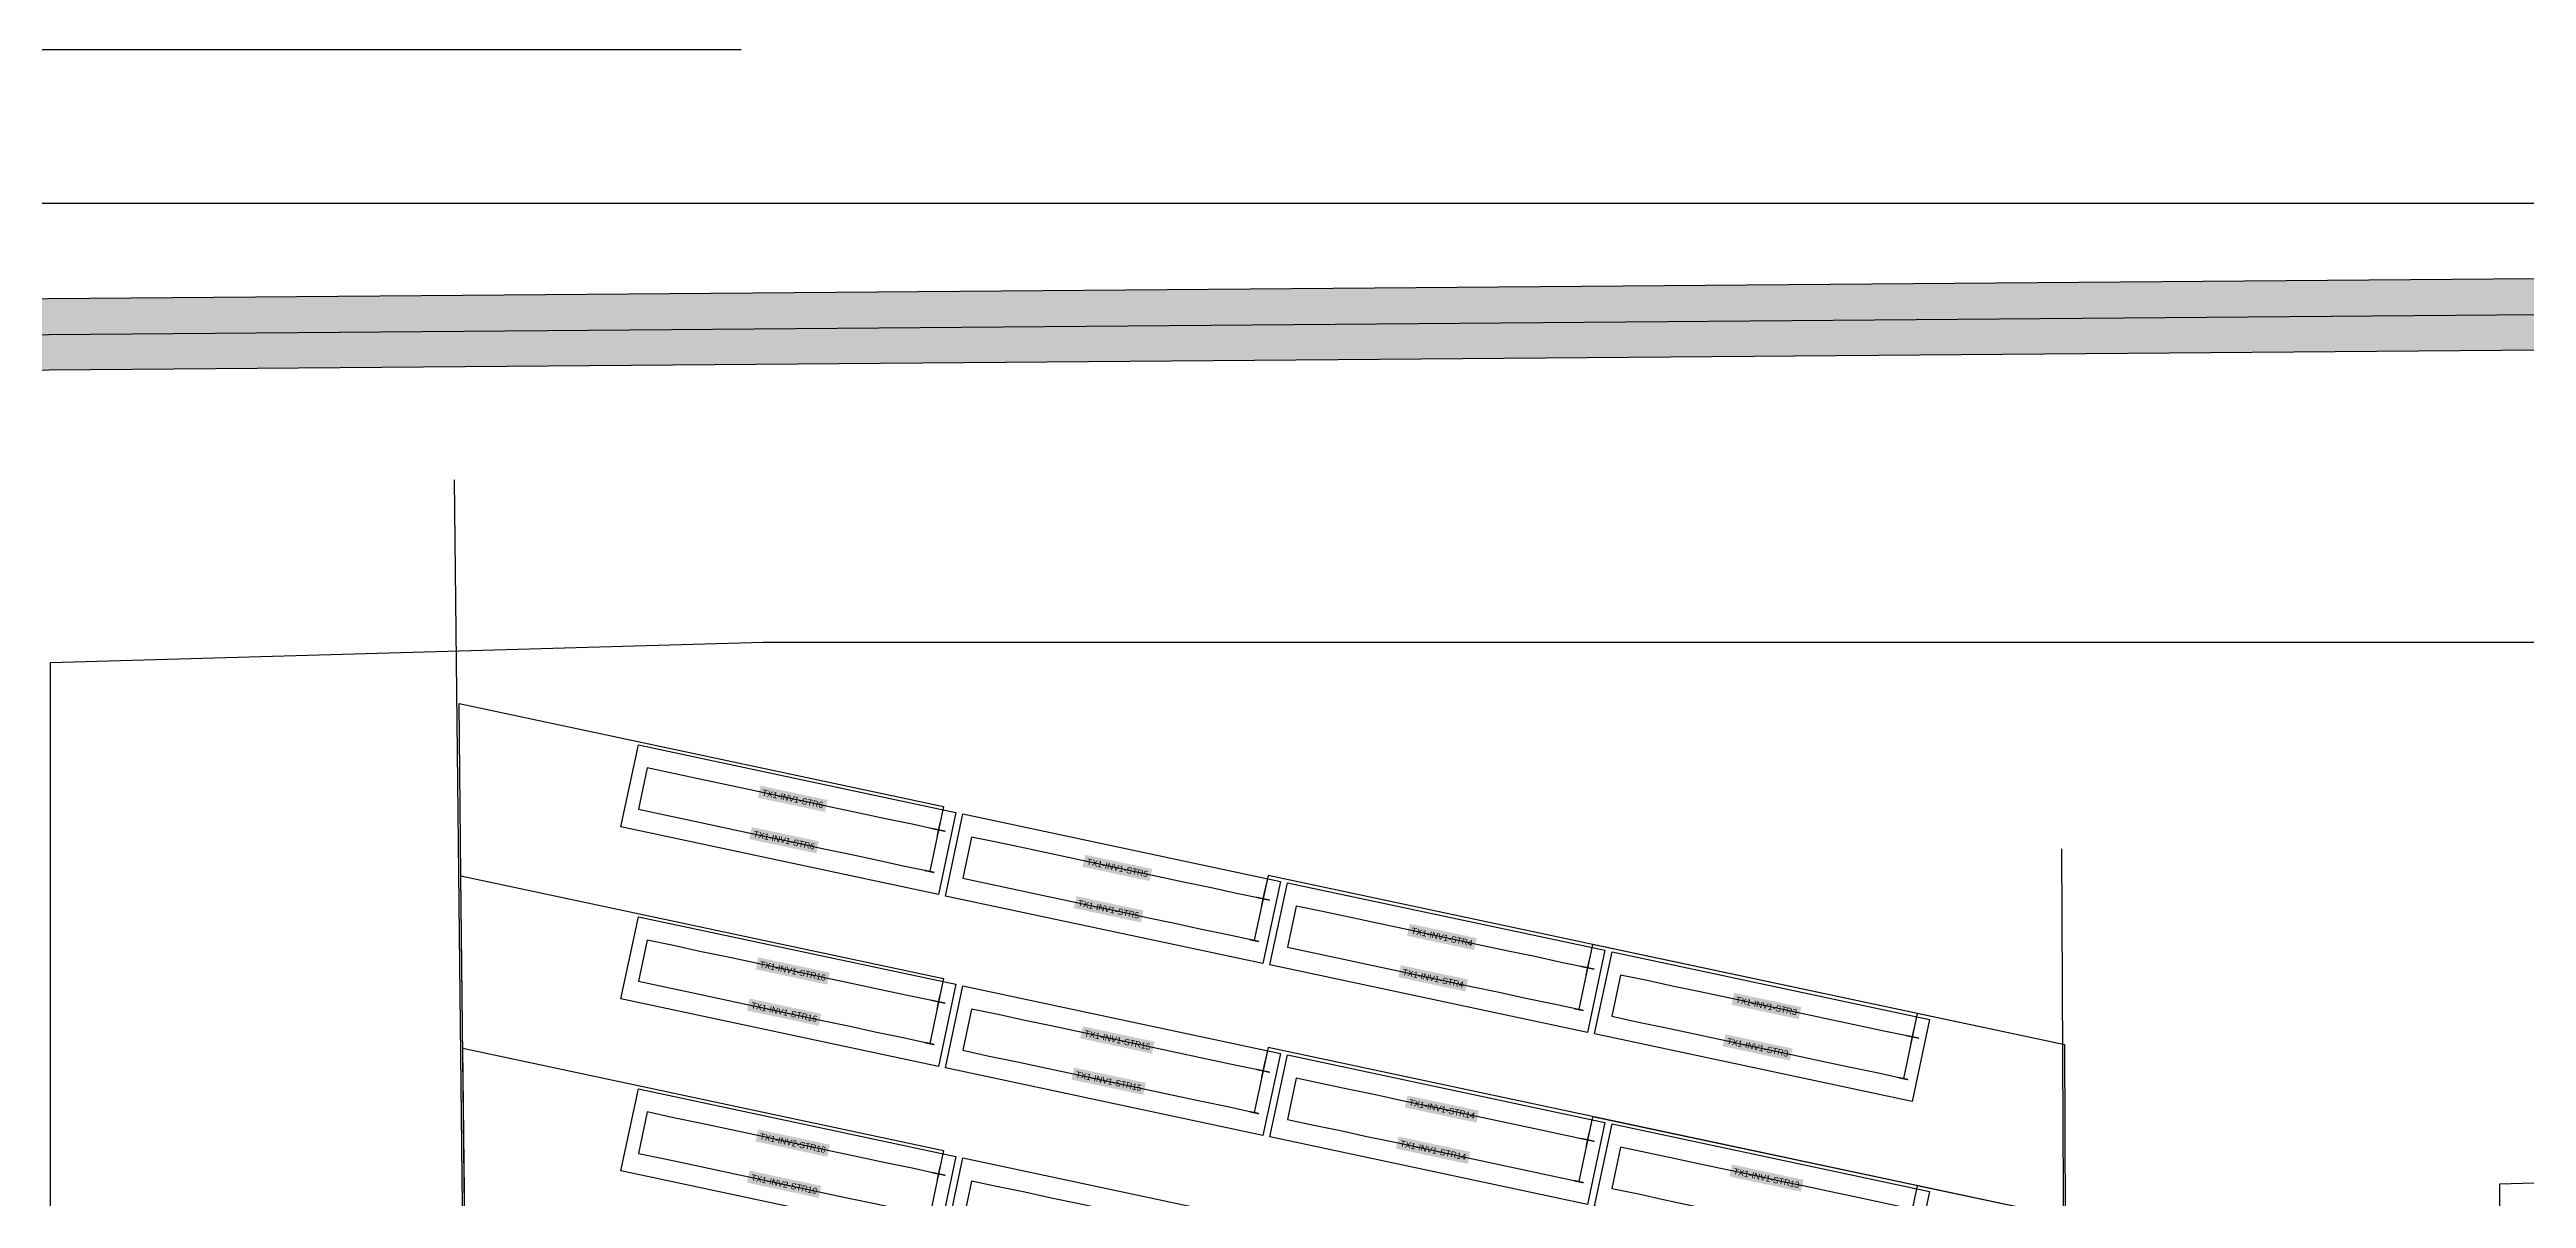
# Model space of a CAD drawing. Header units: metres. Extents: x 114 to 389, y 45 to 298.
# Drawn here: x 205.7 to 326.7, y 241.9 to 298 of the extents above; entities that cross this region are included whole.
import ezdxf

# ---------------------------------------------------------------- set-up
doc = ezdxf.new("R2010")
doc.units = ezdxf.units.M
doc.header["$MEASUREMENT"] = 0
doc.layers.add('PVcase AlignmentLine', color=130, linetype='Continuous', plot=False)
doc.layers.add('PVcase Offsets', color=240, linetype='Continuous', plot=False)
for name, color, linetype in [('PVcase Corridor Center Line', 74, 'Continuous'), ('PVcase Polarity Symbols', 7, 'Continuous'), ('PVcase PV Area', 30, 'Continuous'), ('PVcase PV Modules (full frames)', 142, 'Continuous'), ('PVcase PV Modules (optimised)', 142, 'Continuous'), ('PVcase Road', 7, 'Continuous'), ('PVcase Road Center Line', 7, 'Continuous'), ('PVcase String Cables', 150, 'Continuous'), ('PVcase Stringing Numbers', 7, 'Continuous'), ('PVcase Strings', 92, 'Continuous'), ('PVcase Trenches', 7, 'Continuous')]:
    doc.layers.add(name, color=color, linetype=linetype)
doc.styles.get("Standard").update_dxf_attribs({"font": 'arial.ttf'})

# ---------------------------------------------------------------- blocks, each defined once
blk = doc.blocks.new('2P12@20DEG F FX A12 ID1 PVBlock')
at = {"layer": 'PVcase PV Modules (optimised)', "color": 0}
blk.add_polyline3d([(0, 0, 1.49), (15.51, -3.3, 1.49), (14.66, -7.31, 0), (-0.85, -4.01, 0)], close=True, dxfattribs=at)

msp = doc.modelspace()

# ---------------------------------------------------------------- hatches: boundary and pattern name
at = {"layer": 'PVcase Road'}
msp.add_hatch(color=44, dxfattribs=at).paths.add_polyline_path([(193.49, 285.75), (377.72, 287.23), (378.09, 287.22), (378.46, 287.17), (378.82, 287.09), (379.17, 286.97), (379.51, 286.82), (379.84, 286.64), (380.15, 286.44), (380.43, 286.2), (380.7, 285.94), (380.93, 285.65), (381.14, 285.35), (381.33, 285.02), (381.48, 284.68), (381.6, 284.33), (381.68, 283.97), (381.73, 283.6), (381.75, 283.23), (381.75, 253.5), (378.25, 253.5), (378.25, 279.7), (378.23, 280.07), (378.18, 280.44), (378.1, 280.8), (377.98, 281.16), (377.83, 281.49), (377.64, 281.82), (377.43, 282.12), (377.2, 282.41), (376.93, 282.67), (376.65, 282.91), (376.34, 283.12), (376.01, 283.29), (375.67, 283.44), (375.32, 283.56), (374.96, 283.64), (374.59, 283.69), (374.22, 283.7), (193.51, 282.25)], flags=0)

# ---------------------------------------------------------------- linework, layer by layer
at = {"layer": 'PVcase AlignmentLine'}
msp.add_lwpolyline([(143.5, 298), (239.5, 298)], dxfattribs=at)
at = {"layer": 'PVcase Corridor Center Line'}
for points in [[(205.77, 45), (205.77, 268.08), (240.58, 269.08), (359.1, 269.08)], [(325.4, 45), (325.4, 242.65), (360.21, 243.65)]]:
    msp.add_lwpolyline(points, dxfattribs=at)
at = {"layer": 'PVcase Offsets'}
for points in [[(193.49, 285.75), (377.72, 287.23)], [(374.22, 283.7), (193.51, 282.25)]]:
    msp.add_lwpolyline(points, dxfattribs=at)
at = {"layer": 'PVcase PV Area'}
msp.add_lwpolyline([(114, 290.5), (389, 290.5), (389, 45), (114, 45)], close=True, dxfattribs=at)
at = {"layer": 'PVcase Road Center Line'}
msp.add_lwpolyline([(193.5, 284), (380, 285.5), (380, 253.5)], dxfattribs=at)
at = {"layer": 'PVcase String Cables'}
for points in [[(385.09, 223.82), (349.86, 231.31), (349.62, 135.71), (304.57, 145.29), (226.87, 161.83), (225.81, 257.7), (225.72, 266.09), (249.38, 261.06), (249.14, 259.91)], [(385.09, 223.82), (349.86, 231.31), (349.62, 135.71), (304.57, 145.29), (226.87, 161.83), (225.81, 257.7), (225.72, 266.09), (249.38, 261.06), (248.71, 257.9)], [(385.09, 223.82), (349.86, 231.31), (349.62, 135.71), (304.57, 145.29), (226.87, 161.83), (225.81, 257.67), (249.38, 252.66), (249.14, 251.52)], [(385.09, 223.82), (349.86, 231.31), (349.62, 135.71), (304.57, 145.29), (226.87, 161.83), (225.81, 257.67), (249.38, 252.66), (248.71, 249.5)], [(385.09, 223.82), (349.86, 231.31), (349.62, 135.71), (304.65, 145.28), (304.19, 241.04), (304.15, 249.42), (265.24, 257.69), (264.56, 254.53)], [(385.09, 223.82), (349.86, 231.31), (349.62, 135.71), (304.65, 145.28), (304.19, 241.04), (304.15, 249.42), (265.24, 257.69), (264.99, 256.55)], [(385.09, 223.82), (349.86, 231.31), (349.62, 135.71), (304.65, 145.28), (304.19, 241.04), (304.15, 249.42), (281.09, 254.32), (280.42, 251.16)], [(385.09, 223.82), (349.86, 231.31), (349.62, 135.71), (304.65, 145.28), (304.19, 241.04), (304.15, 249.42), (281.09, 254.32), (280.84, 253.18)], [(385.09, 223.82), (349.86, 231.31), (349.62, 135.71), (304.65, 145.28), (304.19, 241.04), (304.15, 249.42), (296.94, 250.95), (296.27, 247.79)], [(385.09, 223.82), (349.86, 231.31), (349.62, 135.71), (304.65, 145.28), (304.19, 241.04), (304.15, 249.42), (296.94, 250.95), (296.7, 249.81)], [(385.09, 207.02), (349.82, 214.52), (349.62, 135.71), (304.57, 145.29), (226.87, 161.83), (226, 240.86), (225.9, 249.26), (249.38, 244.27), (249.14, 243.12)], [(385.09, 207.02), (349.82, 214.52), (349.62, 135.71), (304.57, 145.29), (226.87, 161.83), (226, 240.86), (225.9, 249.26), (249.38, 244.27), (248.71, 241.11)], [(385.09, 223.82), (349.86, 231.31), (349.62, 135.71), (304.65, 145.28), (304.19, 241.01), (265.24, 249.29), (264.56, 246.13)], [(385.09, 223.82), (349.86, 231.31), (349.62, 135.71), (304.65, 145.28), (304.19, 241.01), (265.24, 249.29), (264.99, 248.15)], [(385.09, 223.82), (349.86, 231.31), (349.62, 135.71), (304.65, 145.28), (304.19, 241.01), (281.09, 245.92), (280.42, 242.76)], [(385.09, 223.82), (349.86, 231.31), (349.62, 135.71), (304.65, 145.28), (304.19, 241.01), (281.09, 245.92), (280.84, 244.78)], [(385.09, 223.82), (349.86, 231.31), (349.62, 135.71), (304.65, 145.28), (304.19, 241.01), (296.94, 242.55), (296.27, 239.39)], [(385.09, 223.82), (349.86, 231.31), (349.62, 135.71), (304.65, 145.28), (304.19, 241.01), (296.94, 242.55), (296.7, 241.41)]]:
    msp.add_lwpolyline(points, dxfattribs=at)
at = {"layer": 'PVcase Strings'}
for points in [[(249.14, 259.91), (247.85, 260.19), (246.55, 260.46), (245.26, 260.74), (243.96, 261.01), (242.67, 261.29), (241.38, 261.56), (240.08, 261.84), (238.79, 262.12), (237.49, 262.39), (236.2, 262.67), (234.91, 262.94), (234.48, 260.93), (235.77, 260.65), (237.07, 260.38), (238.36, 260.1), (239.65, 259.83), (240.95, 259.55), (242.24, 259.28), (243.54, 259), (244.83, 258.73), (246.12, 258.45), (247.42, 258.17), (248.71, 257.9)], [(264.99, 256.55), (263.7, 256.82), (262.4, 257.1), (261.11, 257.37), (259.82, 257.65), (258.52, 257.92), (257.23, 258.2), (255.93, 258.47), (254.64, 258.75), (253.35, 259.02), (252.05, 259.3), (250.76, 259.57), (250.33, 257.56), (251.62, 257.28), (252.92, 257.01), (254.21, 256.73), (255.51, 256.46), (256.8, 256.18), (258.09, 255.91), (259.39, 255.63), (260.68, 255.36), (261.98, 255.08), (263.27, 254.81), (264.56, 254.53)], [(280.84, 253.18), (279.55, 253.45), (278.26, 253.73), (276.96, 254), (275.67, 254.28), (274.37, 254.55), (273.08, 254.83), (271.79, 255.1), (270.49, 255.38), (269.2, 255.65), (267.9, 255.93), (266.61, 256.2), (266.18, 254.19), (267.48, 253.91), (268.77, 253.64), (270.06, 253.36), (271.36, 253.09), (272.65, 252.81), (273.95, 252.54), (275.24, 252.26), (276.53, 251.99), (277.83, 251.71), (279.12, 251.44), (280.42, 251.16)], [(249.14, 251.52), (247.85, 251.79), (246.55, 252.07), (245.26, 252.34), (243.96, 252.62), (242.67, 252.89), (241.38, 253.17), (240.08, 253.44), (238.79, 253.72), (237.49, 253.99), (236.2, 254.27), (234.91, 254.54), (234.48, 252.53), (235.77, 252.25), (237.07, 251.98), (238.36, 251.7), (239.65, 251.43), (240.95, 251.15), (242.24, 250.88), (243.54, 250.6), (244.83, 250.33), (246.12, 250.05), (247.42, 249.78), (248.71, 249.5)], [(296.7, 249.81), (295.4, 250.08), (294.11, 250.36), (292.81, 250.63), (291.52, 250.91), (290.23, 251.18), (288.93, 251.46), (287.64, 251.73), (286.34, 252.01), (285.05, 252.28), (283.76, 252.56), (282.46, 252.83), (282.03, 250.82), (283.33, 250.54), (284.62, 250.27), (285.92, 249.99), (287.21, 249.72), (288.5, 249.44), (289.8, 249.17), (291.09, 248.89), (292.39, 248.62), (293.68, 248.34), (294.97, 248.07), (296.27, 247.79)], [(264.99, 248.15), (263.7, 248.42), (262.4, 248.7), (261.11, 248.97), (259.82, 249.25), (258.52, 249.52), (257.23, 249.8), (255.93, 250.07), (254.64, 250.35), (253.35, 250.62), (252.05, 250.9), (250.76, 251.17), (250.33, 249.16), (251.62, 248.88), (252.92, 248.61), (254.21, 248.33), (255.51, 248.06), (256.8, 247.78), (258.09, 247.51), (259.39, 247.23), (260.68, 246.96), (261.98, 246.68), (263.27, 246.41), (264.56, 246.13)], [(280.84, 244.78), (279.55, 245.05), (278.26, 245.33), (276.96, 245.6), (275.67, 245.88), (274.37, 246.15), (273.08, 246.43), (271.79, 246.7), (270.49, 246.98), (269.2, 247.25), (267.9, 247.53), (266.61, 247.8), (266.18, 245.79), (267.48, 245.51), (268.77, 245.24), (270.06, 244.96), (271.36, 244.69), (272.65, 244.41), (273.95, 244.14), (275.24, 243.86), (276.53, 243.59), (277.83, 243.31), (279.12, 243.04), (280.42, 242.76)], [(249.14, 243.12), (247.85, 243.4), (246.55, 243.67), (245.26, 243.95), (243.96, 244.22), (242.67, 244.5), (241.38, 244.77), (240.08, 245.05), (238.79, 245.32), (237.49, 245.6), (236.2, 245.87), (234.91, 246.15), (234.48, 244.13), (235.77, 243.86), (237.07, 243.58), (238.36, 243.31), (239.65, 243.03), (240.95, 242.76), (242.24, 242.48), (243.54, 242.21), (244.83, 241.93), (246.12, 241.66), (247.42, 241.38), (248.71, 241.11)], [(296.7, 241.41), (295.4, 241.68), (294.11, 241.96), (292.81, 242.23), (291.52, 242.51), (290.23, 242.78), (288.93, 243.06), (287.64, 243.33), (286.34, 243.61), (285.05, 243.88), (283.76, 244.16), (282.46, 244.43), (282.03, 242.42), (283.33, 242.15), (284.62, 241.87), (285.92, 241.59), (287.21, 241.32), (288.5, 241.04), (289.8, 240.77), (291.09, 240.49), (292.39, 240.22), (293.68, 239.94), (294.97, 239.67), (296.27, 239.39)], [(264.99, 239.75), (263.7, 240.03), (262.4, 240.3), (261.11, 240.58), (259.82, 240.85), (258.52, 241.13), (257.23, 241.4), (255.93, 241.68), (254.64, 241.95), (253.35, 242.23), (252.05, 242.5), (250.76, 242.78), (250.33, 240.76), (251.62, 240.49), (252.92, 240.21), (254.21, 239.94), (255.51, 239.66), (256.8, 239.39), (258.09, 239.11), (259.39, 238.84), (260.68, 238.56), (261.98, 238.29), (263.27, 238.01), (264.56, 237.74)]]:
    msp.add_lwpolyline(points, dxfattribs=at)
at = {"layer": 'PVcase Trenches'}
for points in [[(228, 49.5), (225.5, 277)], [(304, 259), (305, 51)]]:
    msp.add_lwpolyline(points, dxfattribs=at)

# ---------------------------------------------------------------- block references
at = {"layer": 'PVcase PV Modules (full frames)', "color": 144, "true_color": 0x007ca5}
for p in [(234.48, 264.07, 0.8), (250.33, 260.7, 0.8), (266.18, 257.34, 0.8), (234.48, 255.68, 0.8), (282.04, 253.97, 0.8), (250.33, 252.31, 0.8), (266.18, 248.94, 0.8), (234.48, 247.28, 0.8), (282.04, 245.57, 0.8), (250.33, 243.91, 0.8)]:
    msp.add_blockref('2P12@20DEG F FX A12 ID1 PVBlock', p, dxfattribs=at)

# ---------------------------------------------------------------- texts
at = {"layer": 'PVcase Polarity Symbols', "color": 1, "char_height": 0.7, "attachment_point": 5, "rotation": 348}
for insert in [(249.14, 259.91), (264.99, 256.55), (280.84, 253.18), (249.14, 251.52), (296.7, 249.81), (264.99, 248.15), (280.84, 244.78), (249.14, 243.12)]:
    msp.add_mtext('＋', dxfattribs=dict(at, insert=insert))
at = {"layer": 'PVcase Polarity Symbols', "color": 7, "char_height": 0.7, "attachment_point": 5, "rotation": 348}
for insert in [(248.71, 257.9), (264.56, 254.53), (280.42, 251.16), (248.71, 249.5), (296.27, 247.79), (264.56, 246.13), (280.42, 242.76)]:
    msp.add_mtext('−', dxfattribs=dict(at, insert=insert))
at = {"layer": 'PVcase Stringing Numbers', "color": 18, "true_color": 0x000000, "char_height": 0.3, "attachment_point": 5, "rotation": 348, "bg_fill": 1, "box_fill_scale": 1.5, "bg_fill_color": 7, "bg_fill_true_color": 16777215, "bg_fill_transparency": 0}
for s, insert in [('TX1-INV1-STR6', (242.02, 261.43)), ('TX1-INV1-STR6', (241.6, 259.41)), ('TX1-INV1-STR5', (257.88, 258.06)), ('TX1-INV1-STR5', (257.45, 256.04)), ('TX1-INV1-STR4', (273.73, 254.69)), ('TX1-INV1-STR16', (242.02, 253.03)), ('TX1-INV1-STR4', (273.3, 252.67)), ('TX1-INV1-STR16', (241.6, 251.02)), ('TX1-INV1-STR3', (289.58, 251.32)), ('TX1-INV1-STR15', (257.88, 249.66)), ('TX1-INV1-STR3', (289.15, 249.3)), ('TX1-INV1-STR15', (257.45, 247.65)), ('TX1-INV1-STR14', (273.73, 246.29)), ('TX1-INV2-STR10', (242.02, 244.63)), ('TX1-INV1-STR14', (273.3, 244.28)), ('TX1-INV2-STR10', (241.6, 242.62)), ('TX1-INV1-STR13', (289.58, 242.92))]:
    msp.add_mtext(s, dxfattribs=dict(at, insert=insert))

doc.saveas('drawing.dxf')
